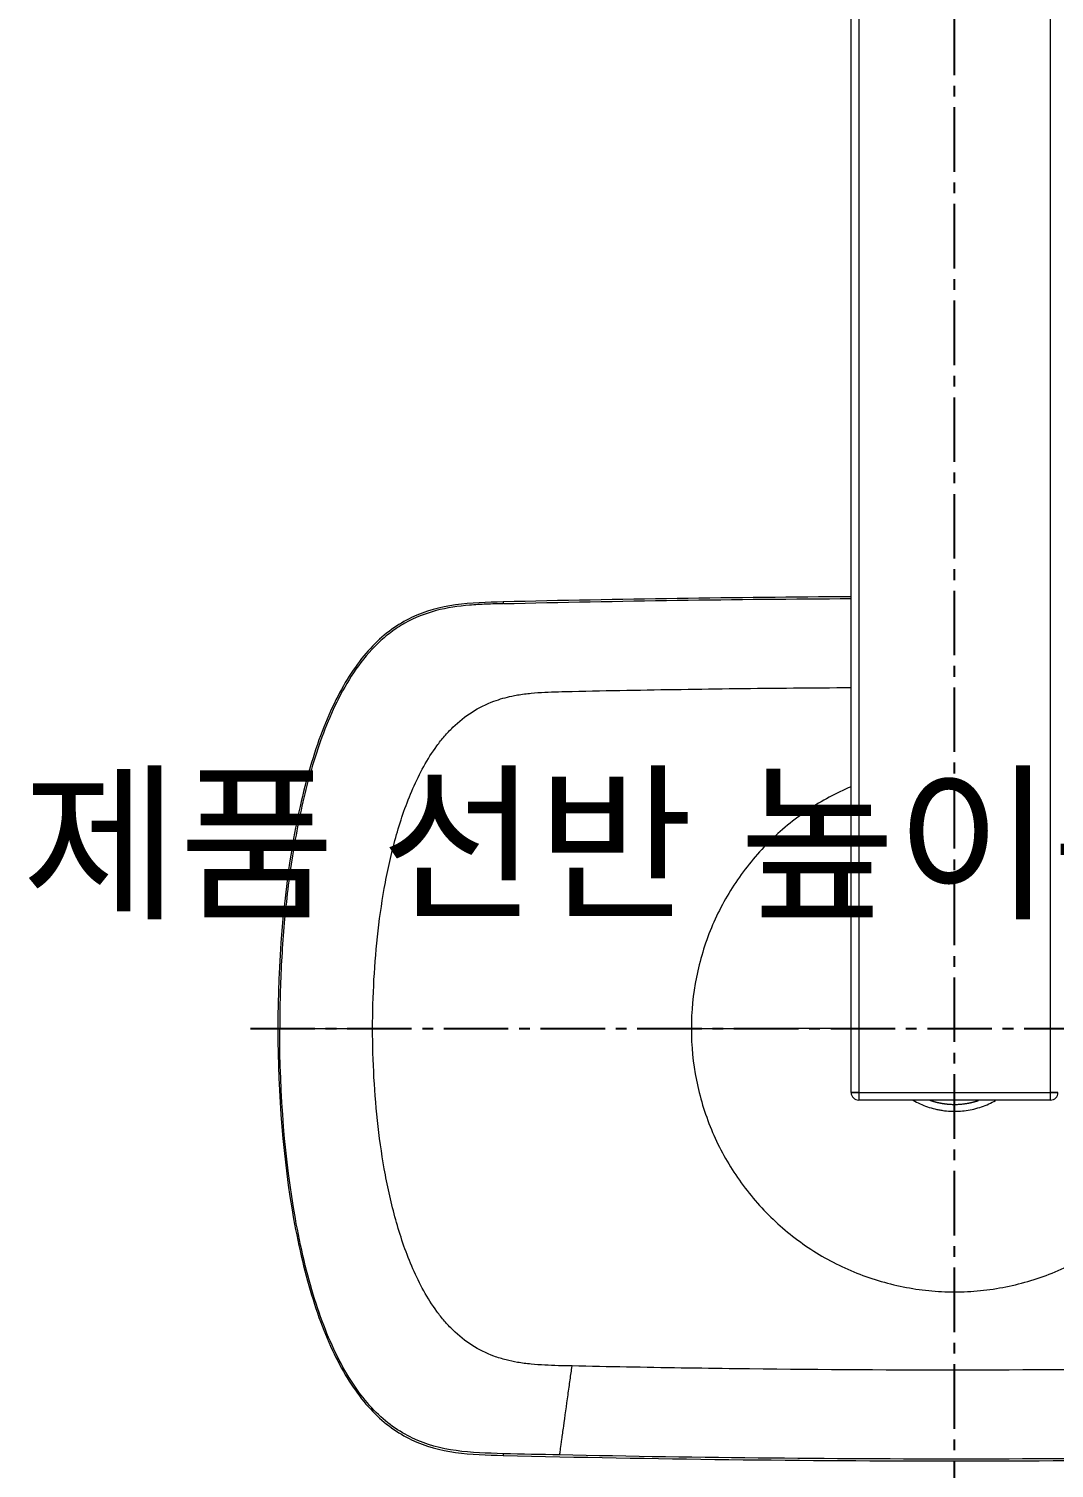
# Model space of a CAD drawing. Header units: millimetres. Extents: x -6909 to -4533, y -2578 to 782.
# Drawn here: x -6198.1 to -5925.4, y 16.4 to 399.2 of the extents above; entities that cross this region are included whole.
import ezdxf

# ---------------------------------------------------------------- set-up
doc = ezdxf.new("R2010")
doc.units = ezdxf.units.MM
doc.linetypes.add('CENTER2', pattern=[28.575, 19.05, -3.175, 3.175, -3.175])
doc.linetypes.add('HIDDENX2', pattern=[19.05, 12.7, -6.35])
doc.layers.add('DIM', color=3, linetype='Continuous', lineweight=9)
doc.layers.add('HIDDEN', color=8, linetype='HIDDENX2')
doc.styles.get("Standard").update_dxf_attribs({"font": 'arial.ttf'})

msp = doc.modelspace()

# ---------------------------------------------------------------- linework, layer by layer
at = {"linetype": 'Continuous', "lineweight": 18}
for p, q in [((-5979.41, 116.29), (-5979.41, 566.29)), ((-5979.41, 116.29), (-5977.41, 116.29)), ((-5977.41, 116.29), (-5979.41, 116.29)), ((-5977.41, 116.29), (-5926.41, 116.29)), ((-5977.41, 116.29), (-5926.41, 116.29)), ((-5926.41, 116.29), (-5924.41, 116.29)), ((-5924.41, 116.29), (-5926.41, 116.29)), ((-5926.41, 114.29), (-5977.41, 114.29))]:
    msp.add_line(p, q, dxfattribs=at)
at = {"linetype": 'Continuous', "lineweight": 13}
for p, q in [((-5977.41, 512.35), (-5977.41, 116.29)), ((-5926.41, 116.29), (-5926.41, 512.35)), ((-5977.41, 116.29), (-5977.41, 114.29)), ((-5926.41, 114.29), (-5926.41, 116.29))]:
    msp.add_line(p, q, dxfattribs=at)
at = {"linetype": 'Continuous', "lineweight": 18}
for centre, start, end in [((-5977.41, 116.29), 180, 270), ((-5926.41, 116.29), 270, 0)]:
    msp.add_arc(centre, 2, start, end, dxfattribs=at)
for points, degree, knots in [([(-6071.91, 246.8), (-6076.28, 246.69), (-6084.78, 246.45), (-6096.51, 243.35), (-6106.91, 235.91), (-6115.75, 223.44), (-6122.84, 206.03), (-6129.73, 177.17), (-6133.28, 133.29), (-6129.73, 89.41), (-6122.84, 60.55), (-6115.75, 43.14), (-6106.91, 30.67), (-6096.51, 23.23), (-6084.78, 20.13), (-6076.28, 19.89), (-6071.91, 19.78)], 3, [0, 0, 0, 0, 0.0625, 0.125, 0.1875, 0.25, 0.3125, 0.375, 0.5, 0.625, 0.6875, 0.75, 0.8125, 0.875, 0.9375, 1, 1, 1, 1]), ([(-5958.51, 114.28), (-5956.76, 113.67), (-5954.95, 113.39), (-5953.03, 113.09), (-5949.21, 113.24), (-5947.33, 113.69), (-5946.42, 113.91), (-5945.53, 114.2)], 2, [0, 0, 0, 0.278596, 0.278596, 0.568724, 0.858853, 0.858853, 1, 1, 1])]:
    msp.add_open_spline(points, degree=degree, knots=knots, dxfattribs=at)
at = {"linetype": 'Continuous', "lineweight": 13}
for points, knots in [([(-6071.9, 246.33), (-6072.25, 246.32), (-6072.8, 246.3), (-6073.37, 246.29), (-6073.75, 246.27), (-6073.94, 246.27), (-6074.9, 246.24), (-6077.17, 246.16), (-6082.37, 245.87), (-6089.85, 244.81), (-6096.89, 242.06), (-6101.92, 238.76), (-6106.48, 234.85), (-6111.29, 229.04), (-6115.84, 221.25), (-6119.47, 213.01), (-6122.4, 204.49), (-6124.76, 195.8), (-6127.31, 184.07), (-6129.55, 169.23), (-6131.06, 151.29), (-6131.38, 139.29), (-6131.38, 133.29)], [0, 0, 0, 0, 0.007812, 0.011719, 0.011719, 0.015625, 0.015625, 0.03125, 0.0625, 0.125, 0.1875, 0.21875, 0.25, 0.3125, 0.375, 0.4375, 0.5, 0.5625, 0.625, 0.75, 0.875, 1, 1, 1, 1]), ([(-6106.66, 133.29), (-6106.66, 137.64), (-6106.42, 146.33), (-6105.33, 159.33), (-6103.75, 170.08), (-6101.97, 178.59), (-6100.35, 184.91), (-6098.4, 191.13), (-6096.03, 197.2), (-6093.18, 203.07), (-6090.28, 207.68), (-6087.58, 211.09), (-6084.61, 214.27), (-6080.36, 217.7), (-6074.97, 220.37), (-6070.72, 221.54), (-6068.18, 222.04), (-6066.3, 222.33), (-6063.92, 222.6), (-6060.89, 222.81), (-6057.26, 222.92), (-6050, 223.08), (-6034.26, 223.4), (-6009.52, 223.78), (-5989.63, 223.96), (-5979.42, 224.02)], [0, 0, 0, 0, 0.072402, 0.144805, 0.217207, 0.253408, 0.289609, 0.325811, 0.362012, 0.398213, 0.434414, 0.452515, 0.470615, 0.506816, 0.543018, 0.570607, 0.579219, 0.587831, 0.596443, 0.613667, 0.630891, 0.648115, 0.717011, 0.854803, 1, 1, 1, 1]), ([(-5979.43, 197.65), (-5983.4, 195.96), (-5989.24, 192.8), (-5996.39, 187.49), (-6001.49, 182.87), (-6006.11, 177.77), (-6011.58, 170.4), (-6017, 160.25), (-6021.01, 147.04), (-6021.91, 137.87), (-6021.91, 133.29)], [0, 0, 0, 0, 0.158603, 0.242743, 0.326883, 0.411022, 0.495162, 0.663441, 0.831721, 1, 1, 1, 1]), ([(-6071.9, 20.25), (-6076.21, 20.38), (-6084.62, 20.62), (-6096.23, 23.65), (-6106.56, 30.99), (-6115.35, 43.37), (-6122.4, 60.7), (-6129.27, 89.47), (-6131.38, 115.76), (-6131.38, 133.29)], [0, 0, 0, 0, 0.125, 0.25, 0.375, 0.5, 0.625, 0.75, 1, 1, 1, 1]), ([(-6106.66, 133.29), (-6107.9, 133.29), (-6110.42, 133.29), (-6116.01, 133.29), (-6122.24, 133.29), (-6127.2, 133.29), (-6129.8, 133.29), (-6131.1, 133.29), (-6131.3, 133.29), (-6131.38, 133.29)], [0, 0, 0, 0, 0.125, 0.25, 0.5, 0.625, 0.749999, 0.874999, 1, 1, 1, 1]), ([(-6053.63, 43.58), (-6054.84, 43.6), (-6057.26, 43.65), (-6060.91, 43.78), (-6064.48, 44.01), (-6068.27, 44.52), (-6071.22, 45.16), (-6075.45, 46.44), (-6080.36, 48.88), (-6084.62, 52.32), (-6087.58, 55.5), (-6090.28, 58.91), (-6093.18, 63.52), (-6096.04, 69.38), (-6098.4, 75.46), (-6100.36, 81.68), (-6101.97, 88), (-6103.75, 96.51), (-6105.34, 107.26), (-6106.42, 120.26), (-6106.66, 128.95), (-6106.66, 133.29)], [0, 0, 0, 0, 0.026576, 0.053151, 0.079727, 0.106302, 0.132878, 0.162158, 0.218014, 0.273871, 0.301799, 0.329727, 0.385583, 0.441439, 0.497295, 0.553151, 0.609007, 0.664863, 0.776576, 0.888288, 1, 1, 1, 1]), ([(-5797.17, 133.29), (-5797.17, 132.75), (-5797.19, 128.4), (-5797.45, 119.71), (-5798.49, 107.25), (-5800.08, 96.5), (-5801.86, 87.99), (-5804.02, 79.57), (-5806.84, 71.33), (-5810.65, 63.51), (-5813.55, 58.9), (-5816.25, 55.49), (-5819.21, 52.31), (-5823.47, 48.88), (-5828.38, 46.44), (-5832.62, 45.16), (-5835.56, 44.52), (-5839.36, 44.01), (-5842.92, 43.78), (-5846.58, 43.65), (-5853.82, 43.5), (-5869.58, 43.17), (-5903.47, 42.66), (-5951.92, 42.35), (-6000.36, 42.65), (-6034.27, 43.18), (-6048.79, 43.47), (-6053.63, 43.58)], [0, 0, 0, 0, 0.005613, 0.044894, 0.089787, 0.134681, 0.157127, 0.179574, 0.224468, 0.246914, 0.269361, 0.280585, 0.291808, 0.314255, 0.336701, 0.348467, 0.359148, 0.369829, 0.38051, 0.391191, 0.401872, 0.444595, 0.530042, 0.700936, 0.87183, 0.957277, 1, 1, 1, 1]), ([(-6021.91, 133.29), (-6021.91, 128.71), (-6021.24, 121.83), (-6019.01, 112.94), (-6016.69, 106.46), (-6013.75, 100.24), (-6009.03, 92.37), (-6001.73, 83.47), (-5991.06, 74.71), (-5978.88, 68.2), (-5967.86, 64.86), (-5958.79, 63.51), (-5951.91, 63.18), (-5945.04, 63.51), (-5935.97, 64.86), (-5924.95, 68.2), (-5912.77, 74.71), (-5902.1, 83.47), (-5893.34, 94.15), (-5886.83, 106.33), (-5883.49, 117.34), (-5882.14, 126.42), (-5881.91, 131), (-5881.91, 133.29)], [0, 0, 0, 0, 0.0625, 0.09375, 0.125, 0.15625, 0.1875, 0.25, 0.3125, 0.375, 0.4375, 0.46875, 0.5, 0.53125, 0.5625, 0.625, 0.6875, 0.75, 0.8125, 0.875, 0.9375, 0.96875, 1, 1, 1, 1]), ([(-5962.97, 114.29), (-5962.96, 114.28), (-5962.95, 114.27), (-5961.73, 113.57), (-5959.81, 112.69), (-5957.47, 112), (-5956.44, 111.78), (-5955.76, 111.64), (-5955.41, 111.59), (-5954.38, 111.44), (-5953.33, 111.34), (-5952.29, 111.31), (-5951.59, 111.31), (-5951.24, 111.32), (-5949.49, 111.4), (-5948.1, 111.6), (-5945.39, 112.25), (-5944.06, 112.71), (-5942.18, 113.56), (-5941.58, 113.87), (-5941, 114.2)], [0, 0, 0, 0, 0.001731, 0.001731, 0.183913, 0.275005, 0.32055, 0.32055, 0.366096, 0.366096, 0.457187, 0.502733, 0.502733, 0.548278, 0.548278, 0.730461, 0.730461, 0.912643, 0.912643, 1, 1, 1, 1]), ([(-6056.91, 19.91), (-6056.89, 20), (-6056.87, 20.18), (-6056.7, 21.43), (-6056.35, 23.9), (-6055.7, 28.62), (-6054.88, 34.58), (-6054.14, 39.95), (-6053.8, 42.37), (-6053.63, 43.58)], [0, 0, 0, 0, 0.125, 0.25, 0.375, 0.5, 0.75, 0.875, 1, 1, 1, 1])]:
    msp.add_open_spline(points, degree=3, knots=knots, dxfattribs=at)
at = {"linetype": 'Continuous', "lineweight": 18}
for points in [[(-5979.41, 248.16), (-6010.25, 247.99), (-6041.08, 247.54), (-6071.91, 246.8)], [(-6071.91, 246.8), (-6071.91, 246.64), (-6071.91, 246.48), (-6071.9, 246.33)], [(-5979.27, 133.35), (-5988.98, 133.29), (-6005.45, 133.29), (-6021.91, 133.29)], [(-6071.9, 20.25), (-6071.91, 20.09), (-6071.91, 19.94), (-6071.91, 19.78)], [(-6071.91, 19.78), (-6031.92, 18.82), (-5951.91, 17.86), (-5871.91, 18.82), (-5831.92, 19.78)]]:
    msp.add_open_spline(points, degree=3, dxfattribs=at)
at = {"linetype": 'Continuous', "lineweight": 13}
for points in [[(-6071.9, 246.33), (-6041.08, 247.07), (-6010.25, 247.52), (-5979.41, 247.69)], [(-6056.91, 19.91), (-6061.9, 20.02), (-6066.9, 20.13), (-6071.9, 20.25)], [(-5831.93, 20.25), (-5869.42, 19.35), (-5944.41, 18.4), (-6019.41, 19.13), (-6056.91, 19.91)]]:
    msp.add_open_spline(points, degree=3, dxfattribs=at)
at = {"layer": 'HIDDEN', "color": 1, "linetype": 'CENTER2', "ltscale": 0.9}
for p, q in [((-5952, 584.09), (-5952, 8.34)), ((-5761.97, 133.29), (-6141.86, 133.29))]:
    msp.add_line(p, q, dxfattribs=at)

# ---------------------------------------------------------------- texts
at = {"layer": 'DIM', "insert": (-5473.46, 107.04), "char_height": 33.1762, "attachment_point": 9}
msp.add_mtext('{\\fGulim|b0|i0|c129|p50;제품 선반 높이는 설치 환경을 고려하여 \\P조정 하시기 바랍니다}', dxfattribs=at)

doc.saveas('drawing.dxf')
